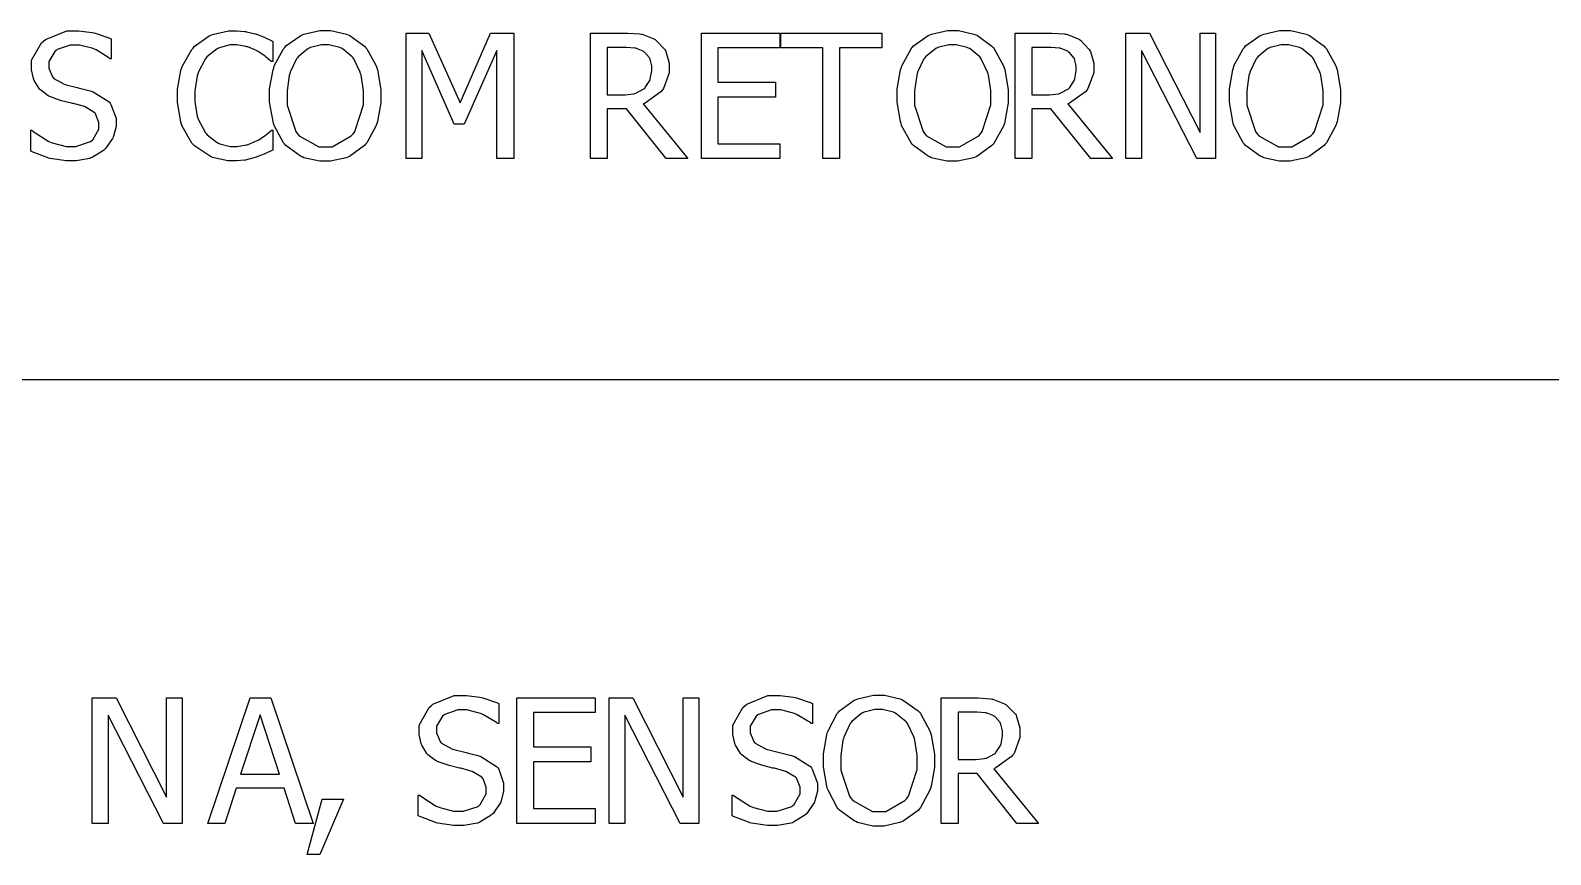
# Model space of a CAD drawing. Header units: millimetres. Extents: x 1974 to 2099, y 1386 to 1555.
# Drawn here: x 2094.278 to 2096.323, y 1477.614 to 1478.722 of the extents above; entities that cross this region are included whole.
import ezdxf

# ---------------------------------------------------------------- set-up
doc = ezdxf.new("R2010")
doc.units = ezdxf.units.MM
doc.layers.add('TEXTO', color=4, linetype='Continuous')

msp = doc.modelspace()

# ---------------------------------------------------------------- linework, layer by layer
at = {"layer": 'TEXTO', "color": 0}
for p, q in [((2094.2792, 1478.682), (2094.2923, 1478.7055)), ((2094.2923, 1478.7055), (2094.2951, 1478.7077)), ((2094.2951, 1478.7077), (2094.2978, 1478.71)), ((2094.2978, 1478.71), (2094.3264, 1478.7216)), ((2094.3311, 1478.7023), (2094.3137, 1478.6962)), ((2094.3264, 1478.7216), (2094.336, 1478.7216)), ((2094.3375, 1478.7023), (2094.3311, 1478.7023)), ((2094.336, 1478.7216), (2094.3427, 1478.7216)), ((2094.3435, 1478.7023), (2094.3375, 1478.7023)), ((2094.3427, 1478.7216), (2094.3606, 1478.7193)), ((2094.3619, 1478.6977), (2094.3435, 1478.7023)), ((2094.3606, 1478.7193), (2094.3629, 1478.7188)), ((2094.3629, 1478.7188), (2094.3648, 1478.7184)), ((2094.3648, 1478.7184), (2094.3845, 1478.7116)), ((2094.3845, 1478.7116), (2094.3862, 1478.7107)), ((2094.3862, 1478.7107), (2094.3862, 1478.6839)), ((2094.498, 1478.7003), (2094.5181, 1478.7147)), ((2094.5181, 1478.7147), (2094.5203, 1478.7157)), ((2094.5203, 1478.7157), (2094.5226, 1478.7167)), ((2094.5226, 1478.7167), (2094.5441, 1478.7216)), ((2094.5459, 1478.7025), (2094.5322, 1478.6988)), ((2094.5441, 1478.7216), (2094.5514, 1478.7216)), ((2094.5511, 1478.7025), (2094.5459, 1478.7025)), ((2094.5553, 1478.7025), (2094.5511, 1478.7025)), ((2094.5514, 1478.7216), (2094.5553, 1478.7216)), ((2094.5553, 1478.7216), (2094.566, 1478.7207)), ((2094.5675, 1478.7005), (2094.5553, 1478.7025)), ((2094.566, 1478.7207), (2094.5673, 1478.7205)), ((2094.5673, 1478.7205), (2094.5685, 1478.7203)), ((2094.5685, 1478.7203), (2094.5802, 1478.7176)), ((2094.5802, 1478.7176), (2094.5812, 1478.7172)), ((2094.5812, 1478.7172), (2094.5819, 1478.7169)), ((2094.5819, 1478.7169), (2094.5914, 1478.7135)), ((2094.5914, 1478.7135), (2094.5924, 1478.713)), ((2094.5924, 1478.713), (2094.5931, 1478.7126)), ((2094.5931, 1478.7126), (2094.6025, 1478.7079)), ((2094.6025, 1478.7079), (2094.6036, 1478.7074)), ((2094.6036, 1478.7074), (2094.6036, 1478.6803)), ((2094.6214, 1478.7012), (2094.6413, 1478.7153)), ((2094.6413, 1478.7153), (2094.6435, 1478.7162)), ((2094.6435, 1478.7162), (2094.6457, 1478.7172)), ((2094.6457, 1478.7172), (2094.6671, 1478.7221)), ((2094.6691, 1478.7027), (2094.6545, 1478.6992)), ((2094.6671, 1478.7221), (2094.6743, 1478.7221)), ((2094.6743, 1478.7027), (2094.6691, 1478.7027)), ((2094.6743, 1478.7221), (2094.682, 1478.7221)), ((2094.6793, 1478.7027), (2094.6743, 1478.7027)), ((2094.694, 1478.6991), (2094.6793, 1478.7027)), ((2094.682, 1478.7221), (2094.7029, 1478.7172)), ((2094.7029, 1478.7172), (2094.7054, 1478.7161)), ((2094.7054, 1478.7161), (2094.7076, 1478.7151)), ((2094.7076, 1478.7151), (2094.727, 1478.701)), ((2094.7831, 1478.5497), (2094.7831, 1478.7186)), ((2094.7831, 1478.7186), (2094.8136, 1478.7186)), ((2094.8136, 1478.7186), (2094.8559, 1478.6246)), ((2094.8559, 1478.6246), (2094.8966, 1478.7186)), ((2094.8966, 1478.7186), (2094.9279, 1478.7186)), ((2094.9279, 1478.7186), (2094.9279, 1478.5497)), ((2094.9279, 1478.7186), (2094.9279, 1478.7186)), ((2095.0315, 1478.5497), (2095.0315, 1478.7186)), ((2095.0315, 1478.7186), (2095.0752, 1478.7186)), ((2095.0752, 1478.7186), (2095.0812, 1478.7186)), ((2095.0812, 1478.7186), (2095.0978, 1478.7174)), ((2095.0978, 1478.7174), (2095.0995, 1478.717)), ((2095.0995, 1478.717), (2095.101, 1478.7169)), ((2095.101, 1478.7169), (2095.1164, 1478.7106)), ((2095.1164, 1478.7106), (2095.1181, 1478.7097)), ((2095.1181, 1478.7097), (2095.1194, 1478.7088)), ((2095.1194, 1478.7088), (2095.1311, 1478.6966)), ((2095.1805, 1478.5497), (2095.1805, 1478.7186)), ((2095.1805, 1478.7186), (2095.286, 1478.7186)), ((2095.286, 1478.7186), (2095.286, 1478.6986)), ((2095.2875, 1478.6986), (2095.2875, 1478.7186)), ((2095.2875, 1478.7186), (2095.4234, 1478.7186)), ((2095.4234, 1478.7186), (2095.4234, 1478.6986)), ((2095.4658, 1478.7012), (2095.4855, 1478.7153)), ((2095.4855, 1478.7153), (2095.4879, 1478.7162)), ((2095.4879, 1478.7162), (2095.4902, 1478.7172)), ((2095.4902, 1478.7172), (2095.5115, 1478.7221)), ((2095.5133, 1478.7027), (2095.4988, 1478.6992)), ((2095.5115, 1478.7221), (2095.5185, 1478.7221)), ((2095.5187, 1478.7027), (2095.5133, 1478.7027)), ((2095.5185, 1478.7221), (2095.5264, 1478.7221)), ((2095.5234, 1478.7027), (2095.5187, 1478.7027)), ((2095.5383, 1478.6991), (2095.5234, 1478.7027)), ((2095.5264, 1478.7221), (2095.5473, 1478.7172)), ((2095.5473, 1478.7172), (2095.5497, 1478.7161)), ((2095.5497, 1478.7161), (2095.552, 1478.7151)), ((2095.552, 1478.7151), (2095.5713, 1478.701)), ((2095.6027, 1478.5497), (2095.6027, 1478.7186)), ((2095.6027, 1478.7186), (2095.6464, 1478.7186)), ((2095.6464, 1478.7186), (2095.6523, 1478.7186)), ((2095.6523, 1478.7186), (2095.669, 1478.7174)), ((2095.669, 1478.7174), (2095.6707, 1478.717)), ((2095.6707, 1478.717), (2095.6722, 1478.7169)), ((2095.6722, 1478.7169), (2095.6876, 1478.7106)), ((2095.6876, 1478.7106), (2095.6893, 1478.7097)), ((2095.6893, 1478.7097), (2095.6906, 1478.7088)), ((2095.6906, 1478.7088), (2095.7022, 1478.6966)), ((2095.7517, 1478.5497), (2095.7517, 1478.7186)), ((2095.7517, 1478.7186), (2095.7835, 1478.7186)), ((2095.7835, 1478.7186), (2095.8515, 1478.5848)), ((2095.8515, 1478.5848), (2095.8515, 1478.7186)), ((2095.8515, 1478.7186), (2095.8724, 1478.7186)), ((2095.8724, 1478.7186), (2095.8724, 1478.5497)), ((2095.8724, 1478.7186), (2095.8724, 1478.7186)), ((2095.9129, 1478.7012), (2095.9325, 1478.7153)), ((2095.9325, 1478.7153), (2095.935, 1478.7162)), ((2095.935, 1478.7162), (2095.9372, 1478.7172)), ((2095.9372, 1478.7172), (2095.9585, 1478.7221)), ((2095.9605, 1478.7027), (2095.9459, 1478.6992)), ((2095.9585, 1478.7221), (2095.9657, 1478.7221)), ((2095.9657, 1478.7027), (2095.9605, 1478.7027)), ((2095.9657, 1478.7221), (2095.9735, 1478.7221)), ((2095.9707, 1478.7027), (2095.9657, 1478.7027)), ((2095.9854, 1478.6991), (2095.9707, 1478.7027)), ((2095.9735, 1478.7221), (2095.9943, 1478.7172)), ((2095.9943, 1478.7172), (2095.9968, 1478.7161)), ((2095.9968, 1478.7161), (2095.999, 1478.7151)), ((2095.999, 1478.7151), (2096.0184, 1478.701)), ((2094.2792, 1478.6733), (2094.2792, 1478.682)), ((2094.3105, 1478.6938), (2094.3025, 1478.6803)), ((2094.3122, 1478.6949), (2094.3105, 1478.6938)), ((2094.3137, 1478.6962), (2094.3122, 1478.6949)), ((2094.3638, 1478.6968), (2094.3619, 1478.6977)), ((2094.3659, 1478.6959), (2094.3638, 1478.6968)), ((2094.3832, 1478.6851), (2094.3659, 1478.6959)), ((2094.3845, 1478.6839), (2094.3832, 1478.6851)), ((2094.3862, 1478.6839), (2094.3845, 1478.6839)), ((2094.4816, 1478.6736), (2094.4947, 1478.6965)), ((2094.4947, 1478.6965), (2094.4965, 1478.6984)), ((2094.4965, 1478.6984), (2094.498, 1478.7003)), ((2094.5126, 1478.6836), (2094.5035, 1478.6655)), ((2094.5139, 1478.6851), (2094.5126, 1478.6836)), ((2094.5149, 1478.6865), (2094.5139, 1478.6851)), ((2094.529, 1478.6974), (2094.5149, 1478.6865)), ((2094.5308, 1478.6981), (2094.529, 1478.6974)), ((2094.5322, 1478.6988), (2094.5308, 1478.6981)), ((2094.5688, 1478.7002), (2094.5675, 1478.7005)), ((2094.57, 1478.6999), (2094.5688, 1478.7002)), ((2094.5817, 1478.695), (2094.57, 1478.6999)), ((2094.5829, 1478.6944), (2094.5817, 1478.695)), ((2094.5839, 1478.6939), (2094.5829, 1478.6944)), ((2094.5934, 1478.6874), (2094.5839, 1478.6939)), ((2094.5941, 1478.6867), (2094.5934, 1478.6874)), ((2094.5948, 1478.6862), (2094.5941, 1478.6867)), ((2094.6013, 1478.6808), (2094.5948, 1478.6862)), ((2094.6057, 1478.6743), (2094.6182, 1478.6972)), ((2094.6182, 1478.6972), (2094.6199, 1478.6992)), ((2094.6199, 1478.6992), (2094.6214, 1478.7012)), ((2094.6356, 1478.6839), (2094.6271, 1478.6658)), ((2094.6368, 1478.6853), (2094.6356, 1478.6839)), ((2094.6381, 1478.6867), (2094.6368, 1478.6853)), ((2094.6514, 1478.6977), (2094.6381, 1478.6867)), ((2094.653, 1478.6984), (2094.6514, 1478.6977)), ((2094.6545, 1478.6992), (2094.653, 1478.6984)), ((2094.6956, 1478.6983), (2094.694, 1478.6991)), ((2094.6972, 1478.6977), (2094.6956, 1478.6983)), ((2094.7106, 1478.6867), (2094.6972, 1478.6977)), ((2094.7118, 1478.6853), (2094.7106, 1478.6867)), ((2094.7128, 1478.6839), (2094.7118, 1478.6853)), ((2094.7213, 1478.666), (2094.7128, 1478.6839)), ((2094.727, 1478.701), (2094.7287, 1478.6992)), ((2094.7287, 1478.6992), (2094.7302, 1478.6974)), ((2094.7287, 1478.6992), (2094.7287, 1478.6992)), ((2094.7302, 1478.6974), (2094.7429, 1478.6744)), ((2094.8476, 1478.5961), (2094.8042, 1478.6952)), ((2094.8042, 1478.6952), (2094.8042, 1478.5497)), ((2094.9053, 1478.6952), (2094.8613, 1478.5961)), ((2094.9053, 1478.5497), (2094.9053, 1478.6952)), ((2095.0762, 1478.6993), (2095.0538, 1478.6993)), ((2095.0538, 1478.6993), (2095.0538, 1478.6356)), ((2095.0799, 1478.6993), (2095.0762, 1478.6993)), ((2095.0908, 1478.6983), (2095.0799, 1478.6993)), ((2095.0921, 1478.6981), (2095.0908, 1478.6983)), ((2095.0931, 1478.6979), (2095.0921, 1478.6981)), ((2095.1022, 1478.6941), (2095.0931, 1478.6979)), ((2095.103, 1478.6935), (2095.1022, 1478.6941)), ((2095.104, 1478.6929), (2095.103, 1478.6935)), ((2095.1107, 1478.6851), (2095.104, 1478.6929)), ((2095.1111, 1478.6841), (2095.1107, 1478.6851)), ((2095.1114, 1478.6833), (2095.1111, 1478.6841)), ((2095.1137, 1478.6743), (2095.1114, 1478.6833)), ((2095.1311, 1478.6966), (2095.1321, 1478.695)), ((2095.1321, 1478.695), (2095.1328, 1478.6936)), ((2095.1328, 1478.6936), (2095.1373, 1478.6781)), ((2095.286, 1478.6986), (2095.2028, 1478.6986)), ((2095.2028, 1478.6986), (2095.2028, 1478.6523)), ((2095.3441, 1478.6986), (2095.2875, 1478.6986)), ((2095.3441, 1478.5497), (2095.3441, 1478.6986)), ((2095.4234, 1478.6986), (2095.3665, 1478.6986)), ((2095.3665, 1478.6986), (2095.3665, 1478.5497)), ((2095.4502, 1478.6743), (2095.4626, 1478.6972)), ((2095.4626, 1478.6972), (2095.4643, 1478.6992)), ((2095.4643, 1478.6992), (2095.4658, 1478.7012)), ((2095.48, 1478.6839), (2095.4715, 1478.6658)), ((2095.4812, 1478.6853), (2095.48, 1478.6839)), ((2095.4822, 1478.6867), (2095.4812, 1478.6853)), ((2095.4959, 1478.6977), (2095.4822, 1478.6867)), ((2095.4974, 1478.6984), (2095.4959, 1478.6977)), ((2095.4988, 1478.6992), (2095.4974, 1478.6984)), ((2095.5401, 1478.6983), (2095.5383, 1478.6991)), ((2095.5416, 1478.6977), (2095.5401, 1478.6983)), ((2095.555, 1478.6867), (2095.5416, 1478.6977)), ((2095.5562, 1478.6853), (2095.555, 1478.6867)), ((2095.5572, 1478.6839), (2095.5562, 1478.6853)), ((2095.5656, 1478.666), (2095.5572, 1478.6839)), ((2095.5713, 1478.701), (2095.5731, 1478.6992)), ((2095.5731, 1478.6992), (2095.5746, 1478.6974)), ((2095.5731, 1478.6992), (2095.5731, 1478.6992)), ((2095.5746, 1478.6974), (2095.587, 1478.6744)), ((2095.6474, 1478.6993), (2095.625, 1478.6993)), ((2095.625, 1478.6993), (2095.625, 1478.6356)), ((2095.6511, 1478.6993), (2095.6474, 1478.6993)), ((2095.662, 1478.6983), (2095.6511, 1478.6993)), ((2095.6633, 1478.6981), (2095.662, 1478.6983)), ((2095.6643, 1478.6979), (2095.6633, 1478.6981)), ((2095.6734, 1478.6941), (2095.6643, 1478.6979)), ((2095.6742, 1478.6935), (2095.6734, 1478.6941)), ((2095.6752, 1478.6929), (2095.6742, 1478.6935)), ((2095.6819, 1478.6851), (2095.6752, 1478.6929)), ((2095.6824, 1478.6841), (2095.6819, 1478.6851)), ((2095.6827, 1478.6833), (2095.6824, 1478.6841)), ((2095.6849, 1478.6743), (2095.6827, 1478.6833)), ((2095.7022, 1478.6966), (2095.7033, 1478.695)), ((2095.7033, 1478.695), (2095.704, 1478.6936)), ((2095.704, 1478.6936), (2095.7085, 1478.6781)), ((2095.8473, 1478.5497), (2095.7728, 1478.6953)), ((2095.7728, 1478.6953), (2095.7728, 1478.5497)), ((2095.8972, 1478.6743), (2095.9096, 1478.6972)), ((2095.9096, 1478.6972), (2095.9114, 1478.6992)), ((2095.9114, 1478.6992), (2095.9129, 1478.7012)), ((2095.927, 1478.6839), (2095.9186, 1478.6658)), ((2095.9283, 1478.6853), (2095.927, 1478.6839)), ((2095.9295, 1478.6867), (2095.9283, 1478.6853)), ((2095.9429, 1478.6977), (2095.9295, 1478.6867)), ((2095.9444, 1478.6984), (2095.9429, 1478.6977)), ((2095.9459, 1478.6992), (2095.9444, 1478.6984)), ((2095.9871, 1478.6983), (2095.9854, 1478.6991)), ((2095.9886, 1478.6977), (2095.9871, 1478.6983)), ((2096.0021, 1478.6867), (2095.9886, 1478.6977)), ((2096.0033, 1478.6853), (2096.0021, 1478.6867)), ((2096.0042, 1478.6839), (2096.0033, 1478.6853)), ((2096.0127, 1478.666), (2096.0042, 1478.6839)), ((2096.0184, 1478.701), (2096.0201, 1478.6992)), ((2096.0201, 1478.6992), (2096.0216, 1478.6974)), ((2096.0201, 1478.6992), (2096.0201, 1478.6992)), ((2096.0216, 1478.6974), (2096.0343, 1478.6744)), ((2094.2792, 1478.6693), (2094.2792, 1478.6733)), ((2094.2817, 1478.6572), (2094.2792, 1478.6693)), ((2094.3025, 1478.6803), (2094.3025, 1478.6757)), ((2094.3025, 1478.6757), (2094.3025, 1478.6715)), ((2094.3025, 1478.6715), (2094.3072, 1478.6596)), ((2094.4754, 1478.6433), (2094.4799, 1478.6684)), ((2094.4799, 1478.6684), (2094.4809, 1478.671)), ((2094.4809, 1478.671), (2094.4816, 1478.6736)), ((2094.5022, 1478.6612), (2094.4987, 1478.6408)), ((2094.5027, 1478.6633), (2094.5022, 1478.6612)), ((2094.5035, 1478.6655), (2094.5027, 1478.6633)), ((2094.5995, 1478.6435), (2094.6041, 1478.6689)), ((2094.6018, 1478.6803), (2094.6013, 1478.6808)), ((2094.6036, 1478.6803), (2094.6018, 1478.6803)), ((2094.6041, 1478.6689), (2094.605, 1478.6715)), ((2094.605, 1478.6715), (2094.6057, 1478.6743)), ((2094.6259, 1478.6615), (2094.6229, 1478.641)), ((2094.6267, 1478.6636), (2094.6259, 1478.6615)), ((2094.6271, 1478.6658), (2094.6267, 1478.6636)), ((2094.722, 1478.6638), (2094.7213, 1478.666)), ((2094.7225, 1478.6617), (2094.722, 1478.6638)), ((2094.7257, 1478.6415), (2094.7225, 1478.6617)), ((2094.7429, 1478.6744), (2094.7439, 1478.6717)), ((2094.7439, 1478.6717), (2094.7446, 1478.6689)), ((2094.7446, 1478.6689), (2094.7491, 1478.6428)), ((2095.1116, 1478.6568), (2095.1137, 1478.6676)), ((2095.1137, 1478.671), (2095.1137, 1478.6743)), ((2095.1137, 1478.6676), (2095.1137, 1478.671)), ((2095.1137, 1478.671), (2095.1137, 1478.671)), ((2095.1373, 1478.6651), (2095.1293, 1478.6438)), ((2095.1373, 1478.6781), (2095.1373, 1478.6728)), ((2095.1373, 1478.6728), (2095.1373, 1478.6651)), ((2095.444, 1478.6435), (2095.4484, 1478.6689)), ((2095.4484, 1478.6689), (2095.4492, 1478.6715)), ((2095.4492, 1478.6715), (2095.4502, 1478.6743)), ((2095.4703, 1478.6615), (2095.4673, 1478.641)), ((2095.4708, 1478.6636), (2095.4703, 1478.6615)), ((2095.4715, 1478.6658), (2095.4708, 1478.6636)), ((2095.5664, 1478.6638), (2095.5656, 1478.666)), ((2095.5669, 1478.6617), (2095.5664, 1478.6638)), ((2095.5702, 1478.6415), (2095.5669, 1478.6617)), ((2095.587, 1478.6744), (2095.588, 1478.6717)), ((2095.588, 1478.6717), (2095.589, 1478.6689)), ((2095.589, 1478.6689), (2095.5935, 1478.6428)), ((2095.6831, 1478.6568), (2095.6849, 1478.6676)), ((2095.6849, 1478.671), (2095.6849, 1478.6743)), ((2095.6849, 1478.6676), (2095.6849, 1478.671)), ((2095.6849, 1478.671), (2095.6849, 1478.671)), ((2095.7085, 1478.6651), (2095.7005, 1478.6438)), ((2095.7085, 1478.6781), (2095.7085, 1478.6728)), ((2095.7085, 1478.6728), (2095.7085, 1478.6651)), ((2095.891, 1478.6435), (2095.8955, 1478.6689)), ((2095.8955, 1478.6689), (2095.8965, 1478.6715)), ((2095.8965, 1478.6715), (2095.8972, 1478.6743)), ((2095.9174, 1478.6615), (2095.9143, 1478.641)), ((2095.9181, 1478.6636), (2095.9174, 1478.6615)), ((2095.9186, 1478.6658), (2095.9181, 1478.6636)), ((2096.0135, 1478.6638), (2096.0127, 1478.666)), ((2096.014, 1478.6617), (2096.0135, 1478.6638)), ((2096.0172, 1478.6415), (2096.014, 1478.6617)), ((2096.0343, 1478.6744), (2096.0353, 1478.6717)), ((2096.0353, 1478.6717), (2096.0361, 1478.6689)), ((2096.0361, 1478.6689), (2096.0405, 1478.6428)), ((2094.2822, 1478.6559), (2094.2817, 1478.6572)), ((2094.2827, 1478.6546), (2094.2822, 1478.6559)), ((2094.2894, 1478.6438), (2094.2827, 1478.6546)), ((2094.2901, 1478.6428), (2094.2894, 1478.6438)), ((2094.2911, 1478.642), (2094.2901, 1478.6428)), ((2094.3013, 1478.6342), (2094.2911, 1478.642)), ((2094.3072, 1478.6596), (2094.3082, 1478.6586)), ((2094.3082, 1478.6586), (2094.3092, 1478.6576)), ((2094.3092, 1478.6576), (2094.3229, 1478.6498)), ((2094.3229, 1478.6498), (2094.3246, 1478.6492)), ((2094.3246, 1478.6492), (2094.3259, 1478.6489)), ((2094.3259, 1478.6489), (2094.3403, 1478.6453)), ((2094.3403, 1478.6453), (2094.342, 1478.6449)), ((2094.342, 1478.6449), (2094.3438, 1478.6445)), ((2094.3438, 1478.6445), (2094.3581, 1478.6408)), ((2094.3581, 1478.6408), (2094.3594, 1478.6404)), ((2094.3594, 1478.6404), (2094.3622, 1478.6395)), ((2094.4754, 1478.634), (2094.4754, 1478.6433)), ((2094.4987, 1478.6408), (2094.4987, 1478.634)), ((2094.5995, 1478.6341), (2094.5995, 1478.6435)), ((2094.6229, 1478.641), (2094.6229, 1478.6341)), ((2094.7257, 1478.6341), (2094.7257, 1478.6415)), ((2094.7491, 1478.6428), (2094.7491, 1478.6341)), ((2095.0923, 1478.6376), (2095.1032, 1478.6434)), ((2095.1032, 1478.6434), (2095.1042, 1478.6443)), ((2095.1042, 1478.6443), (2095.1049, 1478.6451)), ((2095.1049, 1478.6451), (2095.1109, 1478.6546)), ((2095.1109, 1478.6546), (2095.1114, 1478.6556)), ((2095.1114, 1478.6556), (2095.1116, 1478.6568)), ((2095.1278, 1478.6417), (2095.1261, 1478.6396)), ((2095.1293, 1478.6438), (2095.1278, 1478.6417)), ((2095.2028, 1478.6523), (2095.2803, 1478.6523)), ((2095.2803, 1478.6523), (2095.2803, 1478.6323)), ((2095.444, 1478.6341), (2095.444, 1478.6435)), ((2095.4673, 1478.641), (2095.4673, 1478.6341)), ((2095.5702, 1478.6341), (2095.5702, 1478.6415)), ((2095.5935, 1478.6428), (2095.5935, 1478.6341)), ((2095.6635, 1478.6376), (2095.6744, 1478.6434)), ((2095.6744, 1478.6434), (2095.6754, 1478.6443)), ((2095.6754, 1478.6443), (2095.6762, 1478.6451)), ((2095.6762, 1478.6451), (2095.6822, 1478.6546)), ((2095.6822, 1478.6546), (2095.6827, 1478.6556)), ((2095.6827, 1478.6556), (2095.6831, 1478.6568)), ((2095.6991, 1478.6417), (2095.6973, 1478.6396)), ((2095.7005, 1478.6438), (2095.6991, 1478.6417)), ((2095.891, 1478.6341), (2095.891, 1478.6435)), ((2095.9143, 1478.641), (2095.9143, 1478.6341)), ((2096.0172, 1478.6341), (2096.0172, 1478.6415)), ((2096.0405, 1478.6428), (2096.0405, 1478.6341)), ((2094.3025, 1478.6336), (2094.3013, 1478.6342)), ((2094.3035, 1478.633), (2094.3025, 1478.6336)), ((2094.3167, 1478.6282), (2094.3035, 1478.633)), ((2094.3182, 1478.6278), (2094.3167, 1478.6282)), ((2094.3196, 1478.6274), (2094.3182, 1478.6278)), ((2094.3331, 1478.6242), (2094.3196, 1478.6274)), ((2094.3343, 1478.6239), (2094.3331, 1478.6242)), ((2094.3353, 1478.6237), (2094.3343, 1478.6239)), ((2094.3472, 1478.6205), (2094.3353, 1478.6237)), ((2094.3487, 1478.6201), (2094.3472, 1478.6205)), ((2094.3505, 1478.6196), (2094.3487, 1478.6201)), ((2094.3622, 1478.6395), (2094.3835, 1478.6261)), ((2094.3835, 1478.6261), (2094.3848, 1478.6243)), ((2094.3848, 1478.6243), (2094.386, 1478.6225)), ((2094.386, 1478.6225), (2094.3929, 1478.604)), ((2094.4754, 1478.6253), (2094.4754, 1478.634)), ((2094.4799, 1478.599), (2094.4754, 1478.6253)), ((2094.4987, 1478.634), (2094.4987, 1478.6265)), ((2094.4987, 1478.6265), (2094.5022, 1478.6063)), ((2094.5995, 1478.6256), (2094.5995, 1478.6341)), ((2094.6041, 1478.5997), (2094.5995, 1478.6256)), ((2094.6229, 1478.6341), (2094.6229, 1478.6214)), ((2094.6229, 1478.6214), (2094.6346, 1478.5862)), ((2094.714, 1478.5862), (2094.7257, 1478.6222)), ((2094.7257, 1478.6222), (2094.7257, 1478.6341)), ((2094.7257, 1478.6341), (2094.7257, 1478.6341)), ((2094.7491, 1478.6249), (2094.7446, 1478.5998)), ((2094.7491, 1478.6341), (2094.7491, 1478.6249)), ((2095.0538, 1478.6356), (2095.0737, 1478.6356)), ((2095.0737, 1478.6356), (2095.0779, 1478.6356)), ((2095.0779, 1478.6356), (2095.0898, 1478.637)), ((2095.0898, 1478.637), (2095.0911, 1478.6373)), ((2095.0911, 1478.6373), (2095.0923, 1478.6376)), ((2095.1047, 1478.6243), (2095.1022, 1478.6232)), ((2095.1022, 1478.6232), (2095.1623, 1478.5497)), ((2095.1022, 1478.6232), (2095.1022, 1478.6232)), ((2095.1261, 1478.6396), (2095.1047, 1478.6243)), ((2095.2803, 1478.6323), (2095.2028, 1478.6323)), ((2095.2028, 1478.6323), (2095.2028, 1478.5697)), ((2095.444, 1478.6256), (2095.444, 1478.6341)), ((2095.4484, 1478.5997), (2095.444, 1478.6256)), ((2095.4673, 1478.6341), (2095.4673, 1478.6214)), ((2095.4673, 1478.6214), (2095.479, 1478.5862)), ((2095.5585, 1478.5862), (2095.5702, 1478.6222)), ((2095.5702, 1478.6222), (2095.5702, 1478.6341)), ((2095.5702, 1478.6341), (2095.5702, 1478.6341)), ((2095.5935, 1478.6249), (2095.589, 1478.5998)), ((2095.5935, 1478.6341), (2095.5935, 1478.6249)), ((2095.625, 1478.6356), (2095.6449, 1478.6356)), ((2095.6449, 1478.6356), (2095.6491, 1478.6356)), ((2095.6491, 1478.6356), (2095.661, 1478.637)), ((2095.661, 1478.637), (2095.6623, 1478.6373)), ((2095.6623, 1478.6373), (2095.6635, 1478.6376)), ((2095.676, 1478.6243), (2095.6734, 1478.6232)), ((2095.6734, 1478.6232), (2095.7336, 1478.5497)), ((2095.6734, 1478.6232), (2095.6734, 1478.6232)), ((2095.6973, 1478.6396), (2095.676, 1478.6243)), ((2095.891, 1478.6256), (2095.891, 1478.6341)), ((2095.8955, 1478.5997), (2095.891, 1478.6256)), ((2095.9143, 1478.6341), (2095.9143, 1478.6214)), ((2095.9143, 1478.6214), (2095.926, 1478.5862)), ((2096.0055, 1478.5862), (2096.0172, 1478.6222)), ((2096.0172, 1478.6222), (2096.0172, 1478.6341)), ((2096.0172, 1478.6341), (2096.0172, 1478.6341)), ((2096.0405, 1478.6249), (2096.0361, 1478.5998)), ((2096.0405, 1478.6341), (2096.0405, 1478.6249)), ((2094.3636, 1478.6118), (2094.3505, 1478.6196)), ((2094.3646, 1478.6107), (2094.3636, 1478.6118)), ((2094.3653, 1478.6097), (2094.3646, 1478.6107)), ((2094.3696, 1478.5984), (2094.3653, 1478.6097)), ((2094.3929, 1478.604), (2094.3929, 1478.5978)), ((2094.5022, 1478.6063), (2094.503, 1478.6041)), ((2094.503, 1478.6041), (2094.5037, 1478.602)), ((2094.5037, 1478.602), (2094.5131, 1478.5843)), ((2094.6048, 1478.5968), (2094.6041, 1478.5997)), ((2094.7446, 1478.5998), (2094.7439, 1478.5969)), ((2095.0796, 1478.6168), (2095.0538, 1478.6168)), ((2095.0538, 1478.6168), (2095.0538, 1478.5497)), ((2095.133, 1478.5497), (2095.0796, 1478.6168)), ((2095.4492, 1478.5968), (2095.4484, 1478.5997)), ((2095.589, 1478.5998), (2095.5882, 1478.5969)), ((2095.6508, 1478.6168), (2095.625, 1478.6168)), ((2095.625, 1478.6168), (2095.625, 1478.5497)), ((2095.7045, 1478.5497), (2095.6508, 1478.6168)), ((2095.8962, 1478.5968), (2095.8955, 1478.5997)), ((2096.0361, 1478.5998), (2096.0353, 1478.5969)), ((2094.278, 1478.5598), (2094.278, 1478.5879)), ((2094.278, 1478.5879), (2094.2794, 1478.5879)), ((2094.2794, 1478.5879), (2094.2814, 1478.5862)), ((2094.2814, 1478.5862), (2094.3022, 1478.5727)), ((2094.3614, 1478.5751), (2094.3696, 1478.5894)), ((2094.3696, 1478.5942), (2094.3696, 1478.5984)), ((2094.3696, 1478.5894), (2094.3696, 1478.5942)), ((2094.3895, 1478.5799), (2094.389, 1478.5783)), ((2094.3929, 1478.593), (2094.3895, 1478.5799)), ((2094.3929, 1478.5978), (2094.3929, 1478.593)), ((2094.4809, 1478.5961), (2094.4799, 1478.599)), ((2094.4818, 1478.5935), (2094.4809, 1478.5961)), ((2094.495, 1478.5706), (2094.4818, 1478.5935)), ((2094.5131, 1478.5843), (2094.5144, 1478.5829)), ((2094.5144, 1478.5829), (2094.5156, 1478.5815)), ((2094.5156, 1478.5815), (2094.5293, 1478.571)), ((2094.5849, 1478.575), (2094.5938, 1478.5811)), ((2094.5938, 1478.5811), (2094.5948, 1478.5816)), ((2094.5948, 1478.5816), (2094.5953, 1478.5823)), ((2094.5953, 1478.5823), (2094.6015, 1478.5875)), ((2094.6015, 1478.5875), (2094.6018, 1478.5879)), ((2094.6018, 1478.5879), (2094.6036, 1478.5879)), ((2094.6036, 1478.5879), (2094.6036, 1478.5611)), ((2094.6057, 1478.5942), (2094.6048, 1478.5968)), ((2094.6182, 1478.5711), (2094.6057, 1478.5942)), ((2094.6346, 1478.5862), (2094.6368, 1478.5832)), ((2094.6368, 1478.5832), (2094.6393, 1478.5802)), ((2094.6393, 1478.5802), (2094.6657, 1478.5657)), ((2094.6837, 1478.5657), (2094.7093, 1478.5802)), ((2094.7093, 1478.5802), (2094.7118, 1478.5832)), ((2094.7118, 1478.5832), (2094.714, 1478.5862)), ((2094.7429, 1478.5942), (2094.7304, 1478.5711)), ((2094.7439, 1478.5969), (2094.7429, 1478.5942)), ((2094.8613, 1478.5961), (2094.8476, 1478.5961)), ((2095.4499, 1478.5942), (2095.4492, 1478.5968)), ((2095.4626, 1478.5711), (2095.4499, 1478.5942)), ((2095.479, 1478.5862), (2095.4812, 1478.5832)), ((2095.4812, 1478.5832), (2095.4835, 1478.5802)), ((2095.4835, 1478.5802), (2095.5097, 1478.5657)), ((2095.5279, 1478.5657), (2095.5537, 1478.5802)), ((2095.5537, 1478.5802), (2095.5562, 1478.5832)), ((2095.5562, 1478.5832), (2095.5585, 1478.5862)), ((2095.5873, 1478.5942), (2095.5746, 1478.5711)), ((2095.5882, 1478.5969), (2095.5873, 1478.5942)), ((2095.8972, 1478.5942), (2095.8962, 1478.5968)), ((2095.9096, 1478.5711), (2095.8972, 1478.5942)), ((2095.926, 1478.5862), (2095.9283, 1478.5832)), ((2095.9283, 1478.5832), (2095.9307, 1478.5802)), ((2095.9307, 1478.5802), (2095.9571, 1478.5657)), ((2095.9752, 1478.5657), (2096.0008, 1478.5802)), ((2096.0008, 1478.5802), (2096.0033, 1478.5832)), ((2096.0033, 1478.5832), (2096.0055, 1478.5862)), ((2096.0343, 1478.5942), (2096.0219, 1478.5711)), ((2096.0353, 1478.5969), (2096.0343, 1478.5942)), ((2094.2799, 1478.5589), (2094.278, 1478.5598)), ((2094.3001, 1478.5511), (2094.2799, 1478.5589)), ((2094.3022, 1478.5727), (2094.3048, 1478.5717)), ((2094.3048, 1478.5717), (2094.307, 1478.5709)), ((2094.307, 1478.5709), (2094.3256, 1478.566)), ((2094.3256, 1478.566), (2094.3318, 1478.566)), ((2094.3318, 1478.566), (2094.3388, 1478.566)), ((2094.3388, 1478.566), (2094.3584, 1478.5725)), ((2094.3584, 1478.5725), (2094.3599, 1478.5737)), ((2094.3599, 1478.5737), (2094.3614, 1478.5751)), ((2094.376, 1478.5607), (2094.3606, 1478.5512)), ((2094.3775, 1478.5619), (2094.376, 1478.5607)), ((2094.3788, 1478.5631), (2094.3775, 1478.5619)), ((2094.3882, 1478.5768), (2094.3788, 1478.5631)), ((2094.389, 1478.5783), (2094.3882, 1478.5768)), ((2094.4968, 1478.5687), (2094.495, 1478.5706)), ((2094.4982, 1478.567), (2094.4968, 1478.5687)), ((2094.5184, 1478.5532), (2094.4982, 1478.567)), ((2094.5293, 1478.571), (2094.531, 1478.5703)), ((2094.531, 1478.5703), (2094.5325, 1478.5696)), ((2094.5325, 1478.5696), (2094.5464, 1478.566)), ((2094.5464, 1478.566), (2094.5511, 1478.566)), ((2094.5511, 1478.566), (2094.5556, 1478.566)), ((2094.5556, 1478.566), (2094.5678, 1478.568)), ((2094.5678, 1478.568), (2094.5693, 1478.5684)), ((2094.5693, 1478.5684), (2094.5705, 1478.5688)), ((2094.5705, 1478.5688), (2094.5829, 1478.5739)), ((2094.5829, 1478.5739), (2094.5839, 1478.5745)), ((2094.5839, 1478.5745), (2094.5849, 1478.575)), ((2094.6025, 1478.5607), (2094.5938, 1478.5566)), ((2094.6036, 1478.5611), (2094.6025, 1478.5607)), ((2094.6199, 1478.5692), (2094.6182, 1478.5711)), ((2094.6214, 1478.5673), (2094.6199, 1478.5692)), ((2094.641, 1478.5529), (2094.6214, 1478.5673)), ((2094.6657, 1478.5657), (2094.6743, 1478.5657)), ((2094.6743, 1478.5657), (2094.6837, 1478.5657)), ((2094.727, 1478.5673), (2094.7068, 1478.5527)), ((2094.7287, 1478.5692), (2094.727, 1478.5673)), ((2094.7304, 1478.5711), (2094.7287, 1478.5692)), ((2095.2028, 1478.5697), (2095.286, 1478.5697)), ((2095.286, 1478.5697), (2095.286, 1478.5497)), ((2095.4641, 1478.5692), (2095.4626, 1478.5711)), ((2095.4658, 1478.5673), (2095.4641, 1478.5692)), ((2095.4855, 1478.5529), (2095.4658, 1478.5673)), ((2095.5097, 1478.5657), (2095.5187, 1478.5657)), ((2095.5187, 1478.5657), (2095.5279, 1478.5657)), ((2095.5713, 1478.5673), (2095.5513, 1478.5527)), ((2095.5731, 1478.5692), (2095.5713, 1478.5673)), ((2095.5746, 1478.5711), (2095.5731, 1478.5692)), ((2095.9114, 1478.5692), (2095.9096, 1478.5711)), ((2095.9129, 1478.5673), (2095.9114, 1478.5692)), ((2095.9325, 1478.5529), (2095.9129, 1478.5673)), ((2095.9571, 1478.5657), (2095.9657, 1478.5657)), ((2095.9657, 1478.5657), (2095.9752, 1478.5657)), ((2096.0184, 1478.5673), (2095.9983, 1478.5527)), ((2096.0201, 1478.5692), (2096.0184, 1478.5673)), ((2096.0219, 1478.5711), (2096.0201, 1478.5692)), ((2094.302, 1478.5504), (2094.3001, 1478.5511)), ((2094.3043, 1478.5498), (2094.302, 1478.5504)), ((2094.3256, 1478.5466), (2094.3043, 1478.5498)), ((2094.3333, 1478.5466), (2094.3256, 1478.5466)), ((2094.3393, 1478.5466), (2094.3333, 1478.5466)), ((2094.3333, 1478.5466), (2094.3333, 1478.5466)), ((2094.3574, 1478.55), (2094.3393, 1478.5466)), ((2094.3591, 1478.5506), (2094.3574, 1478.55)), ((2094.3606, 1478.5512), (2094.3591, 1478.5506)), ((2094.5206, 1478.5522), (2094.5184, 1478.5532)), ((2094.5228, 1478.5514), (2094.5206, 1478.5522)), ((2094.5434, 1478.5466), (2094.5228, 1478.5514)), ((2094.5511, 1478.5466), (2094.5434, 1478.5466)), ((2094.5548, 1478.5466), (2094.5511, 1478.5466)), ((2094.5511, 1478.5466), (2094.5511, 1478.5466)), ((2094.5662, 1478.5476), (2094.5548, 1478.5466)), ((2094.5675, 1478.5478), (2094.5662, 1478.5476)), ((2094.5685, 1478.5481), (2094.5675, 1478.5478)), ((2094.5799, 1478.5511), (2094.5685, 1478.5481)), ((2094.5812, 1478.5516), (2094.5799, 1478.5511)), ((2094.5824, 1478.5519), (2094.5812, 1478.5516)), ((2094.5921, 1478.5557), (2094.5824, 1478.5519)), ((2094.5931, 1478.5561), (2094.5921, 1478.5557)), ((2094.5938, 1478.5566), (2094.5931, 1478.5561)), ((2094.6435, 1478.5519), (2094.641, 1478.5529)), ((2094.6457, 1478.5509), (2094.6435, 1478.5519)), ((2094.6666, 1478.5462), (2094.6457, 1478.5509)), ((2094.6743, 1478.5462), (2094.6666, 1478.5462)), ((2094.6813, 1478.5462), (2094.6743, 1478.5462)), ((2094.7024, 1478.5509), (2094.6813, 1478.5462)), ((2094.7046, 1478.5517), (2094.7024, 1478.5509)), ((2094.7068, 1478.5527), (2094.7046, 1478.5517)), ((2094.8042, 1478.5497), (2094.7831, 1478.5497)), ((2094.9279, 1478.5497), (2094.9053, 1478.5497)), ((2095.0538, 1478.5497), (2095.0315, 1478.5497)), ((2095.1623, 1478.5497), (2095.133, 1478.5497)), ((2095.286, 1478.5497), (2095.1805, 1478.5497)), ((2095.286, 1478.5497), (2095.286, 1478.5497)), ((2095.3665, 1478.5497), (2095.3441, 1478.5497)), ((2095.3665, 1478.5497), (2095.3665, 1478.5497)), ((2095.4877, 1478.5519), (2095.4855, 1478.5529)), ((2095.4899, 1478.5509), (2095.4877, 1478.5519)), ((2095.5108, 1478.5462), (2095.4899, 1478.5509)), ((2095.5185, 1478.5462), (2095.5108, 1478.5462)), ((2095.5257, 1478.5462), (2095.5185, 1478.5462)), ((2095.5466, 1478.5509), (2095.5257, 1478.5462)), ((2095.549, 1478.5517), (2095.5466, 1478.5509)), ((2095.5513, 1478.5527), (2095.549, 1478.5517)), ((2095.625, 1478.5497), (2095.6027, 1478.5497)), ((2095.7336, 1478.5497), (2095.7045, 1478.5497)), ((2095.7728, 1478.5497), (2095.7517, 1478.5497)), ((2095.8724, 1478.5497), (2095.8473, 1478.5497)), ((2095.935, 1478.5519), (2095.9325, 1478.5529)), ((2095.9372, 1478.5509), (2095.935, 1478.5519)), ((2095.9581, 1478.5462), (2095.9372, 1478.5509)), ((2095.9657, 1478.5462), (2095.9581, 1478.5462)), ((2095.9727, 1478.5462), (2095.9657, 1478.5462)), ((2095.9938, 1478.5509), (2095.9727, 1478.5462)), ((2095.9961, 1478.5517), (2095.9938, 1478.5509)), ((2095.9983, 1478.5527), (2095.9961, 1478.5517)), ((2098.7779, 1478.2522), (2069.8934, 1478.2522)), ((2094.3609, 1477.6556), (2094.3609, 1477.8246)), ((2094.3609, 1477.8246), (2094.3929, 1477.8246)), ((2094.3929, 1477.8246), (2094.4607, 1477.6909)), ((2094.4607, 1477.6909), (2094.4607, 1477.8246)), ((2094.4607, 1477.8246), (2094.4816, 1477.8246)), ((2094.4816, 1477.8246), (2094.4816, 1477.6556)), ((2094.4816, 1477.8246), (2094.4816, 1477.8246)), ((2094.5163, 1477.6556), (2094.5735, 1477.8246)), ((2094.5735, 1477.8246), (2094.601, 1477.8246)), ((2094.601, 1477.8246), (2094.6579, 1477.6556)), ((2094.8193, 1477.8161), (2094.8479, 1477.8276)), ((2094.8479, 1477.8276), (2094.8576, 1477.8276)), ((2094.8576, 1477.8276), (2094.8643, 1477.8276)), ((2094.8643, 1477.8276), (2094.8822, 1477.8253)), ((2094.8822, 1477.8253), (2094.8845, 1477.8248)), ((2094.8845, 1477.8248), (2094.8864, 1477.8243)), ((2094.8864, 1477.8243), (2094.906, 1477.8177)), ((2094.9321, 1477.6556), (2094.9321, 1477.8246)), ((2094.9321, 1477.8246), (2095.0376, 1477.8246)), ((2095.0376, 1477.8246), (2095.0376, 1477.8046)), ((2095.0563, 1477.6556), (2095.0563, 1477.8246)), ((2095.0563, 1477.8246), (2095.0883, 1477.8246)), ((2095.0883, 1477.8246), (2095.1561, 1477.6909)), ((2095.1561, 1477.6909), (2095.1561, 1477.8246)), ((2095.1561, 1477.8246), (2095.177, 1477.8246)), ((2095.177, 1477.8246), (2095.177, 1477.6556)), ((2095.177, 1477.8246), (2095.177, 1477.8246)), ((2095.2415, 1477.8161), (2095.2701, 1477.8276)), ((2095.2701, 1477.8276), (2095.2798, 1477.8276)), ((2095.2798, 1477.8276), (2095.2865, 1477.8276)), ((2095.2865, 1477.8276), (2095.3044, 1477.8253)), ((2095.3044, 1477.8253), (2095.3066, 1477.8248)), ((2095.3066, 1477.8248), (2095.3086, 1477.8243)), ((2095.3086, 1477.8243), (2095.3283, 1477.8177)), ((2095.3861, 1477.8212), (2095.3886, 1477.8222)), ((2095.3886, 1477.8222), (2095.3908, 1477.8233)), ((2095.3908, 1477.8233), (2095.4122, 1477.8281)), ((2095.4122, 1477.8281), (2095.4191, 1477.8281)), ((2095.4191, 1477.8281), (2095.4271, 1477.8281)), ((2095.4271, 1477.8281), (2095.4479, 1477.8231)), ((2095.4479, 1477.8231), (2095.4504, 1477.8221)), ((2095.4504, 1477.8221), (2095.4527, 1477.8211)), ((2095.5033, 1477.6556), (2095.5033, 1477.8246)), ((2095.5033, 1477.8246), (2095.5471, 1477.8246)), ((2095.5471, 1477.8246), (2095.553, 1477.8246)), ((2095.553, 1477.8246), (2095.5697, 1477.8233)), ((2095.5697, 1477.8233), (2095.5713, 1477.8229)), ((2095.5713, 1477.8229), (2095.5729, 1477.8228)), ((2095.5729, 1477.8228), (2095.5885, 1477.8165)), ((2094.5867, 1477.8016), (2094.5605, 1477.722)), ((2094.6127, 1477.722), (2094.5867, 1477.8016)), ((2094.8008, 1477.7879), (2094.8141, 1477.8114)), ((2094.8141, 1477.8114), (2094.8169, 1477.8138)), ((2094.8169, 1477.8138), (2094.8193, 1477.8161)), ((2094.8352, 1477.8022), (2094.8338, 1477.801)), ((2094.8526, 1477.8082), (2094.8352, 1477.8022)), ((2094.8591, 1477.8082), (2094.8526, 1477.8082)), ((2094.865, 1477.8082), (2094.8591, 1477.8082)), ((2094.8834, 1477.8036), (2094.865, 1477.8082)), ((2094.8854, 1477.8027), (2094.8834, 1477.8036)), ((2094.8874, 1477.8018), (2094.8854, 1477.8027)), ((2094.9048, 1477.7912), (2094.8874, 1477.8018)), ((2094.906, 1477.8177), (2094.9078, 1477.8167)), ((2094.9078, 1477.8167), (2094.9078, 1477.7899)), ((2095.0376, 1477.8046), (2094.9544, 1477.8046)), ((2094.9544, 1477.8046), (2094.9544, 1477.7584)), ((2095.2229, 1477.7879), (2095.2361, 1477.8114)), ((2095.2361, 1477.8114), (2095.2389, 1477.8138)), ((2095.2389, 1477.8138), (2095.2415, 1477.8161)), ((2095.2574, 1477.8022), (2095.256, 1477.801)), ((2095.2748, 1477.8082), (2095.2574, 1477.8022)), ((2095.2813, 1477.8082), (2095.2748, 1477.8082)), ((2095.2873, 1477.8082), (2095.2813, 1477.8082)), ((2095.3057, 1477.8036), (2095.2873, 1477.8082)), ((2095.3076, 1477.8027), (2095.3057, 1477.8036)), ((2095.3096, 1477.8018), (2095.3076, 1477.8027)), ((2095.327, 1477.7912), (2095.3096, 1477.8018)), ((2095.3283, 1477.8177), (2095.3299, 1477.8167)), ((2095.3299, 1477.8167), (2095.3299, 1477.7899)), ((2095.3509, 1477.7802), (2095.3632, 1477.8033)), ((2095.3632, 1477.8033), (2095.365, 1477.8051)), ((2095.365, 1477.8051), (2095.3665, 1477.8071)), ((2095.3665, 1477.8071), (2095.3861, 1477.8212)), ((2095.3965, 1477.8038), (2095.3831, 1477.7928)), ((2095.398, 1477.8044), (2095.3965, 1477.8038)), ((2095.3995, 1477.8052), (2095.398, 1477.8044)), ((2095.4139, 1477.8087), (2095.3995, 1477.8052)), ((2095.4194, 1477.8087), (2095.4139, 1477.8087)), ((2095.4244, 1477.8087), (2095.4194, 1477.8087)), ((2095.439, 1477.8051), (2095.4244, 1477.8087)), ((2095.4408, 1477.8043), (2095.439, 1477.8051)), ((2095.4422, 1477.8036), (2095.4408, 1477.8043)), ((2095.4556, 1477.7927), (2095.4422, 1477.8036)), ((2095.4527, 1477.8211), (2095.472, 1477.807)), ((2095.472, 1477.807), (2095.4738, 1477.8051)), ((2095.4738, 1477.8051), (2095.4753, 1477.8033)), ((2095.4738, 1477.8051), (2095.4738, 1477.8051)), ((2095.4753, 1477.8033), (2095.4877, 1477.7803)), ((2095.548, 1477.8053), (2095.5259, 1477.8053)), ((2095.5259, 1477.8053), (2095.5259, 1477.7415)), ((2095.5518, 1477.8053), (2095.548, 1477.8053)), ((2095.5627, 1477.8042), (2095.5518, 1477.8053)), ((2095.564, 1477.804), (2095.5627, 1477.8042)), ((2095.5649, 1477.8038), (2095.564, 1477.804)), ((2095.5741, 1477.8001), (2095.5649, 1477.8038)), ((2095.5885, 1477.8165), (2095.59, 1477.8156)), ((2095.59, 1477.8156), (2095.5913, 1477.8147)), ((2095.5913, 1477.8147), (2095.6032, 1477.8025)), ((2095.6032, 1477.8025), (2095.6039, 1477.801)), ((2094.4565, 1477.6556), (2094.382, 1477.8013)), ((2094.382, 1477.8013), (2094.382, 1477.6556)), ((2094.8008, 1477.7793), (2094.8008, 1477.7879)), ((2094.832, 1477.7998), (2094.8241, 1477.7862)), ((2094.8241, 1477.7862), (2094.8241, 1477.7816)), ((2094.8241, 1477.7816), (2094.8241, 1477.7774)), ((2094.8338, 1477.801), (2094.832, 1477.7998)), ((2094.906, 1477.7899), (2094.9048, 1477.7912)), ((2094.9078, 1477.7899), (2094.906, 1477.7899)), ((2095.1519, 1477.6556), (2095.0774, 1477.8013)), ((2095.0774, 1477.8013), (2095.0774, 1477.6556)), ((2095.2229, 1477.7793), (2095.2229, 1477.7879)), ((2095.2542, 1477.7998), (2095.2462, 1477.7862)), ((2095.2462, 1477.7862), (2095.2462, 1477.7816)), ((2095.2462, 1477.7816), (2095.2462, 1477.7774)), ((2095.256, 1477.801), (2095.2542, 1477.7998)), ((2095.3283, 1477.7899), (2095.327, 1477.7912)), ((2095.3299, 1477.7899), (2095.3283, 1477.7899)), ((2095.3806, 1477.7898), (2095.3722, 1477.7718)), ((2095.3819, 1477.7913), (2095.3806, 1477.7898)), ((2095.3831, 1477.7928), (2095.3819, 1477.7913)), ((2095.4569, 1477.7913), (2095.4556, 1477.7927)), ((2095.4579, 1477.7899), (2095.4569, 1477.7913)), ((2095.4663, 1477.772), (2095.4579, 1477.7899)), ((2095.5749, 1477.7995), (2095.5741, 1477.8001)), ((2095.5759, 1477.7989), (2095.5749, 1477.7995)), ((2095.5825, 1477.7912), (2095.5759, 1477.7989)), ((2095.583, 1477.7902), (2095.5825, 1477.7912)), ((2095.5833, 1477.7892), (2095.583, 1477.7902)), ((2095.5855, 1477.7803), (2095.5833, 1477.7892)), ((2095.6039, 1477.801), (2095.6046, 1477.7995)), ((2095.6046, 1477.7995), (2095.6092, 1477.784)), ((2095.6092, 1477.784), (2095.6092, 1477.7787)), ((2094.8008, 1477.7753), (2094.8008, 1477.7793)), ((2094.8032, 1477.7631), (2094.8008, 1477.7753)), ((2094.8037, 1477.7618), (2094.8032, 1477.7631)), ((2094.8042, 1477.7607), (2094.8037, 1477.7618)), ((2094.8109, 1477.7497), (2094.8042, 1477.7607)), ((2094.8241, 1477.7774), (2094.8288, 1477.7656)), ((2094.8288, 1477.7656), (2094.8298, 1477.7646)), ((2094.8298, 1477.7646), (2094.8308, 1477.7635)), ((2094.8308, 1477.7635), (2094.8445, 1477.7557)), ((2095.2229, 1477.7753), (2095.2229, 1477.7793)), ((2095.2254, 1477.7631), (2095.2229, 1477.7753)), ((2095.2259, 1477.7618), (2095.2254, 1477.7631)), ((2095.2264, 1477.7607), (2095.2259, 1477.7618)), ((2095.2331, 1477.7497), (2095.2264, 1477.7607)), ((2095.2462, 1477.7774), (2095.251, 1477.7656)), ((2095.251, 1477.7656), (2095.252, 1477.7646)), ((2095.252, 1477.7646), (2095.253, 1477.7635)), ((2095.253, 1477.7635), (2095.2667, 1477.7557)), ((2095.3447, 1477.7494), (2095.3491, 1477.7748)), ((2095.3491, 1477.7748), (2095.3499, 1477.7775)), ((2095.3499, 1477.7775), (2095.3509, 1477.7802)), ((2095.3709, 1477.7674), (2095.368, 1477.7469)), ((2095.3717, 1477.7695), (2095.3709, 1477.7674)), ((2095.3722, 1477.7718), (2095.3717, 1477.7695)), ((2095.4671, 1477.7698), (2095.4663, 1477.772)), ((2095.4676, 1477.7677), (2095.4671, 1477.7698)), ((2095.4708, 1477.7475), (2095.4676, 1477.7677)), ((2095.4877, 1477.7803), (2095.4887, 1477.7776)), ((2095.4887, 1477.7776), (2095.4897, 1477.7748)), ((2095.4897, 1477.7748), (2095.4941, 1477.7487)), ((2095.5828, 1477.7605), (2095.5833, 1477.7615)), ((2095.5833, 1477.7615), (2095.5838, 1477.7627)), ((2095.5838, 1477.7627), (2095.5855, 1477.7735)), ((2095.5855, 1477.777), (2095.5855, 1477.7803)), ((2095.5855, 1477.7735), (2095.5855, 1477.777)), ((2095.5855, 1477.777), (2095.5855, 1477.777)), ((2095.6092, 1477.771), (2095.6012, 1477.7498)), ((2095.6092, 1477.7787), (2095.6092, 1477.771)), ((2094.8117, 1477.7487), (2094.8109, 1477.7497)), ((2094.8126, 1477.7479), (2094.8117, 1477.7487)), ((2094.8229, 1477.7402), (2094.8126, 1477.7479)), ((2094.8241, 1477.7396), (2094.8229, 1477.7402)), ((2094.8445, 1477.7557), (2094.8462, 1477.7553)), ((2094.8462, 1477.7553), (2094.8474, 1477.755)), ((2094.8474, 1477.755), (2094.8621, 1477.7513)), ((2094.8621, 1477.7513), (2094.8638, 1477.7509)), ((2094.8638, 1477.7509), (2094.8653, 1477.7505)), ((2094.8653, 1477.7505), (2094.8797, 1477.7468)), ((2094.8797, 1477.7468), (2094.8809, 1477.7464)), ((2094.8809, 1477.7464), (2094.8837, 1477.7456)), ((2094.8837, 1477.7456), (2094.905, 1477.7322)), ((2094.9544, 1477.7584), (2095.0319, 1477.7584)), ((2095.0319, 1477.7584), (2095.0319, 1477.7384)), ((2095.2339, 1477.7487), (2095.2331, 1477.7497)), ((2095.2348, 1477.7479), (2095.2339, 1477.7487)), ((2095.245, 1477.7402), (2095.2348, 1477.7479)), ((2095.2462, 1477.7396), (2095.245, 1477.7402)), ((2095.2667, 1477.7557), (2095.2683, 1477.7553)), ((2095.2683, 1477.7553), (2095.2696, 1477.755)), ((2095.2696, 1477.755), (2095.284, 1477.7513)), ((2095.284, 1477.7513), (2095.2857, 1477.7509)), ((2095.2857, 1477.7509), (2095.2875, 1477.7505)), ((2095.2875, 1477.7505), (2095.3019, 1477.7468)), ((2095.3019, 1477.7468), (2095.3031, 1477.7464)), ((2095.3031, 1477.7464), (2095.3059, 1477.7456)), ((2095.3059, 1477.7456), (2095.3273, 1477.7322)), ((2095.3447, 1477.74), (2095.3447, 1477.7494)), ((2095.368, 1477.7469), (2095.368, 1477.74)), ((2095.4708, 1477.74), (2095.4708, 1477.7475)), ((2095.4941, 1477.7487), (2095.4941, 1477.74)), ((2095.5259, 1477.7415), (2095.5455, 1477.7415)), ((2095.5455, 1477.7415), (2095.5497, 1477.7415)), ((2095.5497, 1477.7415), (2095.5617, 1477.743)), ((2095.5617, 1477.743), (2095.5629, 1477.7432)), ((2095.5629, 1477.7432), (2095.5642, 1477.7435)), ((2095.5642, 1477.7435), (2095.5751, 1477.7494)), ((2095.5751, 1477.7494), (2095.5761, 1477.7503)), ((2095.5761, 1477.7503), (2095.5768, 1477.7511)), ((2095.598, 1477.7456), (2095.5766, 1477.7302)), ((2095.5768, 1477.7511), (2095.5828, 1477.7605)), ((2095.5997, 1477.7477), (2095.598, 1477.7456)), ((2095.6012, 1477.7498), (2095.5997, 1477.7477)), ((2094.5605, 1477.722), (2094.6127, 1477.722)), ((2094.5605, 1477.722), (2094.5605, 1477.722)), ((2094.825, 1477.739), (2094.8241, 1477.7396)), ((2094.8382, 1477.7342), (2094.825, 1477.739)), ((2094.8398, 1477.7338), (2094.8382, 1477.7342)), ((2094.8412, 1477.7335), (2094.8398, 1477.7338)), ((2094.8549, 1477.7301), (2094.8412, 1477.7335)), ((2094.8559, 1477.7299), (2094.8549, 1477.7301)), ((2094.8569, 1477.7297), (2094.8559, 1477.7299)), ((2094.8688, 1477.7264), (2094.8569, 1477.7297)), ((2094.8702, 1477.7261), (2094.8688, 1477.7264)), ((2094.872, 1477.7256), (2094.8702, 1477.7261)), ((2094.8852, 1477.7177), (2094.872, 1477.7256)), ((2094.905, 1477.7322), (2094.9066, 1477.7304)), ((2094.9066, 1477.7304), (2094.9078, 1477.7286)), ((2094.9078, 1477.7286), (2094.9144, 1477.7099)), ((2095.0319, 1477.7384), (2094.9544, 1477.7384)), ((2094.9544, 1477.7384), (2094.9544, 1477.6756)), ((2095.2473, 1477.739), (2095.2462, 1477.7396)), ((2095.2605, 1477.7342), (2095.2473, 1477.739)), ((2095.2619, 1477.7338), (2095.2605, 1477.7342)), ((2095.2634, 1477.7335), (2095.2619, 1477.7338)), ((2095.2768, 1477.7301), (2095.2634, 1477.7335)), ((2095.2781, 1477.7299), (2095.2768, 1477.7301)), ((2095.279, 1477.7297), (2095.2781, 1477.7299)), ((2095.2909, 1477.7264), (2095.279, 1477.7297)), ((2095.2925, 1477.7261), (2095.2909, 1477.7264)), ((2095.2942, 1477.7256), (2095.2925, 1477.7261)), ((2095.3073, 1477.7177), (2095.2942, 1477.7256)), ((2095.3273, 1477.7322), (2095.3285, 1477.7304)), ((2095.3285, 1477.7304), (2095.3297, 1477.7286)), ((2095.3297, 1477.7286), (2095.3367, 1477.7099)), ((2095.3447, 1477.7315), (2095.3447, 1477.74)), ((2095.3491, 1477.7057), (2095.3447, 1477.7315)), ((2095.368, 1477.74), (2095.368, 1477.7273)), ((2095.368, 1477.7273), (2095.3797, 1477.6922)), ((2095.4591, 1477.6922), (2095.4708, 1477.7281)), ((2095.4708, 1477.7281), (2095.4708, 1477.74)), ((2095.4708, 1477.74), (2095.4708, 1477.74)), ((2095.4941, 1477.7308), (2095.4897, 1477.7058)), ((2095.4941, 1477.74), (2095.4941, 1477.7308)), ((2095.5515, 1477.7228), (2095.5259, 1477.7228)), ((2095.5259, 1477.7228), (2095.5259, 1477.6556)), ((2095.6051, 1477.6556), (2095.5515, 1477.7228)), ((2095.5766, 1477.7302), (2095.5741, 1477.7292)), ((2095.5741, 1477.7292), (2095.6342, 1477.6556)), ((2095.5741, 1477.7292), (2095.5741, 1477.7292)), ((2094.5544, 1477.7028), (2094.5392, 1477.6556)), ((2094.6189, 1477.7028), (2094.5544, 1477.7028)), ((2094.6343, 1477.6556), (2094.6189, 1477.7028)), ((2094.8861, 1477.7166), (2094.8852, 1477.7177)), ((2094.8869, 1477.7156), (2094.8861, 1477.7166)), ((2094.8911, 1477.7044), (2094.8869, 1477.7156)), ((2094.8911, 1477.7002), (2094.8911, 1477.7044)), ((2094.8911, 1477.6955), (2094.8911, 1477.7002)), ((2094.9144, 1477.7099), (2094.9144, 1477.7037)), ((2094.9144, 1477.7037), (2094.9144, 1477.6989)), ((2095.3083, 1477.7166), (2095.3073, 1477.7177)), ((2095.3091, 1477.7156), (2095.3083, 1477.7166)), ((2095.3133, 1477.7044), (2095.3091, 1477.7156)), ((2095.3133, 1477.7002), (2095.3133, 1477.7044)), ((2095.3133, 1477.6955), (2095.3133, 1477.7002)), ((2095.3367, 1477.7099), (2095.3367, 1477.7037)), ((2095.3367, 1477.7037), (2095.3367, 1477.6989)), ((2095.3499, 1477.7028), (2095.3491, 1477.7057)), ((2095.3509, 1477.7002), (2095.3499, 1477.7028)), ((2095.3632, 1477.6771), (2095.3509, 1477.7002)), ((2095.4879, 1477.7002), (2095.4755, 1477.6771)), ((2095.4889, 1477.703), (2095.4879, 1477.7002)), ((2095.4897, 1477.7058), (2095.4889, 1477.703)), ((2094.6502, 1477.6137), (2094.6701, 1477.688)), ((2094.6987, 1477.688), (2094.6669, 1477.6137)), ((2094.6701, 1477.688), (2094.6987, 1477.688)), ((2094.6701, 1477.688), (2094.6701, 1477.688)), ((2094.7995, 1477.6657), (2094.7995, 1477.6938)), ((2094.7995, 1477.6938), (2094.801, 1477.6938)), ((2094.801, 1477.6938), (2094.8029, 1477.6922)), ((2094.8029, 1477.6922), (2094.8238, 1477.6787)), ((2094.88, 1477.6785), (2094.8814, 1477.6798)), ((2094.8814, 1477.6798), (2094.8829, 1477.6811)), ((2094.8829, 1477.6811), (2094.8911, 1477.6955)), ((2094.9097, 1477.6827), (2094.9003, 1477.6691)), ((2094.9105, 1477.6842), (2094.9097, 1477.6827)), ((2094.911, 1477.6859), (2094.9105, 1477.6842)), ((2094.9144, 1477.6989), (2094.911, 1477.6859)), ((2095.2217, 1477.6657), (2095.2217, 1477.6938)), ((2095.2217, 1477.6938), (2095.2232, 1477.6938)), ((2095.2232, 1477.6938), (2095.2252, 1477.6922)), ((2095.2252, 1477.6922), (2095.246, 1477.6787)), ((2095.3021, 1477.6785), (2095.3036, 1477.6798)), ((2095.3036, 1477.6798), (2095.3052, 1477.6811)), ((2095.3052, 1477.6811), (2095.3133, 1477.6955)), ((2095.332, 1477.6827), (2095.3226, 1477.6691)), ((2095.3327, 1477.6842), (2095.332, 1477.6827)), ((2095.3332, 1477.6859), (2095.3327, 1477.6842)), ((2095.3367, 1477.6989), (2095.3332, 1477.6859)), ((2095.3797, 1477.6922), (2095.3819, 1477.6892)), ((2095.3819, 1477.6892), (2095.3844, 1477.6863)), ((2095.3844, 1477.6863), (2095.4107, 1477.6716)), ((2095.4288, 1477.6716), (2095.4544, 1477.6863)), ((2095.4544, 1477.6863), (2095.4569, 1477.6892)), ((2095.4569, 1477.6892), (2095.4591, 1477.6922)), ((2094.8015, 1477.6648), (2094.7995, 1477.6657)), ((2094.8216, 1477.6571), (2094.8015, 1477.6648)), ((2094.8238, 1477.6787), (2094.8263, 1477.6778)), ((2094.8263, 1477.6778), (2094.8286, 1477.6768)), ((2094.8286, 1477.6768), (2094.8471, 1477.672)), ((2094.8471, 1477.672), (2094.8534, 1477.672)), ((2094.8534, 1477.672), (2094.8603, 1477.672)), ((2094.8603, 1477.672), (2094.88, 1477.6785)), ((2094.8978, 1477.6668), (2094.8824, 1477.6573)), ((2094.8991, 1477.6679), (2094.8978, 1477.6668)), ((2094.9003, 1477.6691), (2094.8991, 1477.6679)), ((2094.9544, 1477.6756), (2095.0376, 1477.6756)), ((2095.0376, 1477.6756), (2095.0376, 1477.6556)), ((2095.2236, 1477.6648), (2095.2217, 1477.6657)), ((2095.2438, 1477.6571), (2095.2236, 1477.6648)), ((2095.246, 1477.6787), (2095.2485, 1477.6778)), ((2095.2485, 1477.6778), (2095.2507, 1477.6768)), ((2095.2507, 1477.6768), (2095.2694, 1477.672)), ((2095.2694, 1477.672), (2095.2756, 1477.672)), ((2095.2756, 1477.672), (2095.2826, 1477.672)), ((2095.2826, 1477.672), (2095.3021, 1477.6785)), ((2095.3198, 1477.6668), (2095.3044, 1477.6573)), ((2095.3213, 1477.6679), (2095.3198, 1477.6668)), ((2095.3226, 1477.6691), (2095.3213, 1477.6679)), ((2095.3647, 1477.6751), (2095.3632, 1477.6771)), ((2095.3665, 1477.6733), (2095.3647, 1477.6751)), ((2095.3861, 1477.6589), (2095.3665, 1477.6733)), ((2095.3883, 1477.658), (2095.3861, 1477.6589)), ((2095.4107, 1477.6716), (2095.4194, 1477.6716)), ((2095.4194, 1477.6716), (2095.4288, 1477.6716)), ((2095.4519, 1477.6588), (2095.4497, 1477.6578)), ((2095.472, 1477.6732), (2095.4519, 1477.6588)), ((2095.4738, 1477.6751), (2095.472, 1477.6732)), ((2095.4755, 1477.6771), (2095.4738, 1477.6751)), ((2094.382, 1477.6556), (2094.3609, 1477.6556)), ((2094.4816, 1477.6556), (2094.4565, 1477.6556)), ((2094.5392, 1477.6556), (2094.5163, 1477.6556)), ((2094.5392, 1477.6556), (2094.5392, 1477.6556)), ((2094.6579, 1477.6556), (2094.6343, 1477.6556)), ((2094.8238, 1477.6564), (2094.8216, 1477.6571)), ((2094.8258, 1477.6558), (2094.8238, 1477.6564)), ((2094.8471, 1477.6526), (2094.8258, 1477.6558)), ((2094.8551, 1477.6526), (2094.8471, 1477.6526)), ((2094.8608, 1477.6526), (2094.8551, 1477.6526)), ((2094.8551, 1477.6526), (2094.8551, 1477.6526)), ((2094.879, 1477.6559), (2094.8608, 1477.6526)), ((2094.8807, 1477.6566), (2094.879, 1477.6559)), ((2094.8824, 1477.6573), (2094.8807, 1477.6566)), ((2095.0376, 1477.6556), (2094.9321, 1477.6556)), ((2095.0376, 1477.6556), (2095.0376, 1477.6556)), ((2095.0774, 1477.6556), (2095.0563, 1477.6556)), ((2095.177, 1477.6556), (2095.1519, 1477.6556)), ((2095.2457, 1477.6564), (2095.2438, 1477.6571)), ((2095.248, 1477.6558), (2095.2457, 1477.6564)), ((2095.2694, 1477.6526), (2095.248, 1477.6558)), ((2095.2771, 1477.6526), (2095.2694, 1477.6526)), ((2095.2831, 1477.6526), (2095.2771, 1477.6526)), ((2095.2771, 1477.6526), (2095.2771, 1477.6526)), ((2095.3012, 1477.6559), (2095.2831, 1477.6526)), ((2095.3029, 1477.6566), (2095.3012, 1477.6559)), ((2095.3044, 1477.6573), (2095.3029, 1477.6566)), ((2095.3906, 1477.657), (2095.3883, 1477.658)), ((2095.4114, 1477.6521), (2095.3906, 1477.657)), ((2095.4191, 1477.6521), (2095.4114, 1477.6521)), ((2095.4263, 1477.6521), (2095.4191, 1477.6521)), ((2095.4472, 1477.6569), (2095.4263, 1477.6521)), ((2095.4497, 1477.6578), (2095.4472, 1477.6569)), ((2095.5259, 1477.6556), (2095.5033, 1477.6556)), ((2095.6342, 1477.6556), (2095.6051, 1477.6556)), ((2094.6669, 1477.6137), (2094.6502, 1477.6137))]:
    msp.add_line(p, q, dxfattribs=at)

doc.saveas('drawing.dxf')
